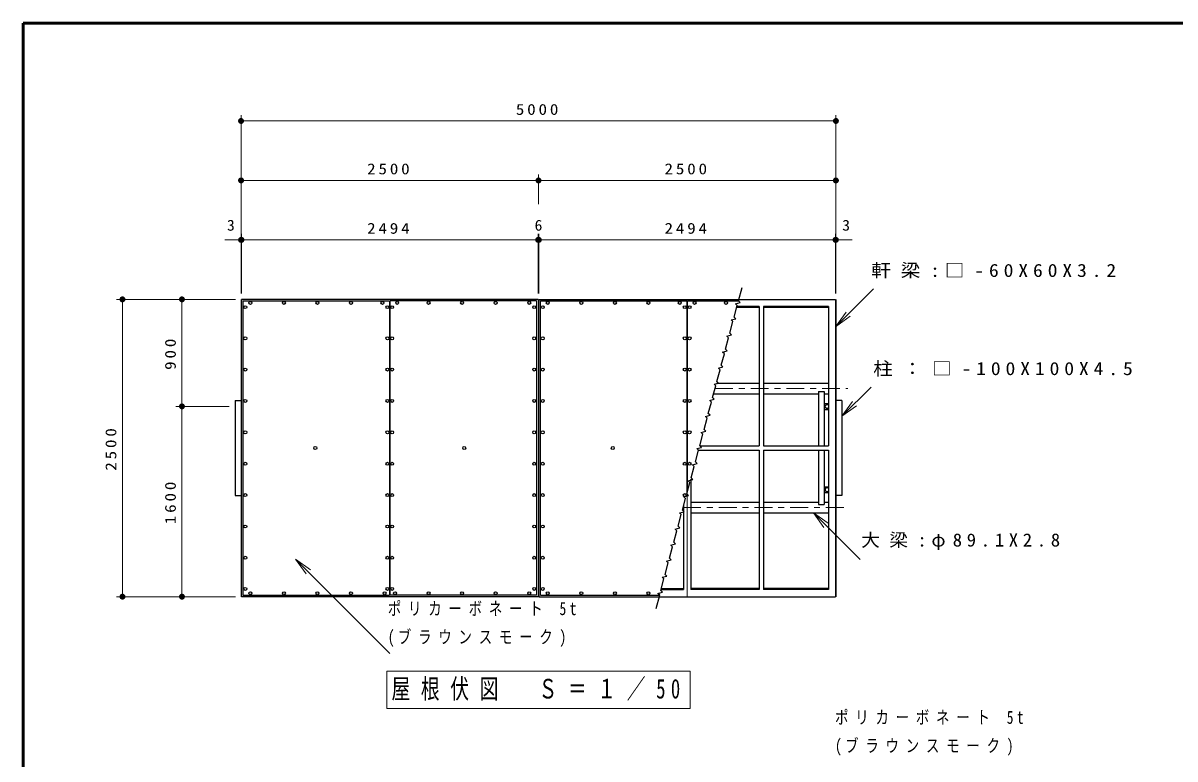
# Model space of a CAD drawing. Units: millimetres on the paper, with parts at other scales. Extents: x -365 to 0, y -5 to 257.
# Drawn here: x -365 to -171.3, y 133.2 to 257 of the extents above; entities that cross this region are included whole.
import ezdxf
from ezdxf.enums import TextEntityAlignment as Align

# ---------------------------------------------------------------- set-up
doc = ezdxf.new("R2010")
doc.units = ezdxf.units.MM
doc.linetypes.add('USER2', pattern=[6, 3, -1, 1, -1])
doc.layers.add('LY_1', color=7, linetype='Continuous', lineweight=25)
doc.layers.add('LY_3', color=7, linetype='Continuous', lineweight=13)
doc.styles.add('ＭＳ ゴシック', font='')
doc.styles.get('ＭＳ ゴシック').set_extended_font_data('MS Gothic')

# ---------------------------------------------------------------- blocks, each defined once
blk = doc.blocks.new('open_arrow')
at = {"color": 0, "linetype": 'Continuous', "lineweight": -2}
blk.add_lwpolyline([(7.5, 1.25), (0, 0), (7.5, -1.25)], dxfattribs=at)
blk = doc.blocks.new('filled_dot')
at = {"color": 0, "linetype": 'Continuous', "lineweight": -2, "const_width": 1.25}
blk.add_lwpolyline([(-0.625, 0, 1), (0.625, 0, 1)], format="xyb", close=True, dxfattribs=at)

msp = doc.modelspace()

# ---------------------------------------------------------------- linework, layer by layer
at = {"layer": 'LY_1', "lineweight": 13}
for p, q in [((-328.345, 211.528), (-328.345, 241.528)), ((-328.345, 240.528), (-228.345, 240.528)), ((-228.345, 211.528), (-228.345, 241.528)), ((-328.345, 230.528), (-278.345, 230.528)), ((-278.345, 226.528), (-278.345, 231.528)), ((-278.345, 230.528), (-228.345, 230.528)), ((-328.285, 211.528), (-328.285, 221.528)), ((-278.405, 211.528), (-278.405, 221.528)), ((-278.285, 211.528), (-278.285, 221.528)), ((-228.405, 211.528), (-228.405, 221.528)), ((-331.061, 220.528), (-328.285, 220.528)), ((-328.285, 220.528), (-278.405, 220.528)), ((-278.405, 220.528), (-278.285, 220.528)), ((-278.285, 220.528), (-228.405, 220.528)), ((-228.405, 220.528), (-225.633, 220.528)), ((-228.405, 205.917), (-222.041, 212.281)), ((-329.285, 210.528), (-349.285, 210.528)), ((-348.285, 160.528), (-348.285, 210.528)), ((-338.285, 192.528), (-338.285, 210.528)), ((-327.985, 210.259), (-327.985, 160.796)), ((-303.395, 210.259), (-303.395, 160.796)), ((-303.295, 210.259), (-303.295, 160.796)), ((-278.705, 210.259), (-278.705, 160.796)), ((-277.985, 210.259), (-277.985, 160.796)), ((-253.395, 210.259), (-253.395, 177.877)), ((-253.295, 210.259), (-253.295, 178.25)), ((-227.345, 190.867), (-222.443, 195.77)), ((-330.345, 192.528), (-339.285, 192.528)), ((-338.285, 160.528), (-338.285, 192.528)), ((-232.126, 174.637), (-224.254, 166.765)), ((-319.168, 166.825), (-303.309, 150.966)), ((-329.285, 160.528), (-349.285, 160.528)), ((-252.845, 148.011), (-303.845, 148.011)), ((-303.845, 148.011), (-303.845, 141.711)), ((-252.845, 141.711), (-252.845, 148.011)), ((-303.845, 141.711), (-252.845, 141.711))]:
    msp.add_line(p, q, dxfattribs=at)
at = {"layer": 'LY_1'}
for p, q in [((-328.345, 210.528), (-328.345, 160.528)), ((-328.285, 210.528), (-328.285, 160.528)), ((-278.405, 210.528), (-328.285, 210.528)), ((-327.985, 210.259), (-303.395, 210.259)), ((-278.705, 210.259), (-303.295, 210.259)), ((-278.405, 210.528), (-278.405, 160.528)), ((-278.285, 210.528), (-278.285, 160.528)), ((-278.285, 210.528), (-228.405, 210.528)), ((-277.985, 210.259), (-253.395, 210.259)), ((-253.295, 210.259), (-244.718, 210.259)), ((-241.255, 209.342), (-241.255, 185.908)), ((-240.495, 209.342), (-240.495, 185.908)), ((-228.405, 210.528), (-228.405, 160.528)), ((-228.345, 210.528), (-228.345, 160.528)), ((-329.345, 193.528), (-329.345, 177.528)), ((-329.345, 193.528), (-328.345, 193.528)), ((-227.345, 193.528), (-228.345, 193.528)), ((-227.345, 193.528), (-227.345, 177.528)), ((-251.447, 185.148), (-241.255, 185.148)), ((-251.243, 185.908), (-241.255, 185.908)), ((-241.255, 185.148), (-241.255, 161.714)), ((-240.495, 185.908), (-229.605, 185.908)), ((-240.495, 185.148), (-240.495, 161.714)), ((-240.495, 185.148), (-229.605, 185.148)), ((-329.345, 177.528), (-328.345, 177.528)), ((-227.345, 177.528), (-228.345, 177.528)), ((-327.985, 160.796), (-303.395, 160.796)), ((-278.705, 160.796), (-303.295, 160.796)), ((-277.985, 160.796), (-257.972, 160.796)), ((-278.405, 160.528), (-328.285, 160.528)), ((-278.285, 160.528), (-228.405, 160.528))]:
    msp.add_line(p, q, dxfattribs=at)
at = {"layer": 'LY_1', "color": 1}
for p, q in [((-241.255, 209.155), (-245.014, 209.155)), ((-241.255, 209.342), (-244.964, 209.342)), ((-229.605, 209.342), (-240.495, 209.342)), ((-229.605, 209.155), (-240.495, 209.155)), ((-229.605, 209.342), (-229.605, 185.908)), ((-248.427, 196.419), (-241.255, 196.419)), ((-240.495, 196.419), (-229.605, 196.419)), ((-248.904, 194.637), (-241.255, 194.637)), ((-240.495, 194.637), (-231.245, 194.637)), ((-231.245, 195.047), (-230.345, 195.047)), ((-231.245, 195.047), (-231.245, 185.908)), ((-230.345, 195.047), (-230.345, 185.908)), ((-230.345, 194.637), (-229.605, 194.637)), ((-230.345, 193.028), (-229.605, 193.028)), ((-230.345, 192.028), (-229.605, 192.028)), ((-231.245, 185.148), (-231.245, 176.009)), ((-230.345, 185.148), (-230.345, 176.009)), ((-229.605, 185.148), (-229.605, 161.714)), ((-252.745, 180.303), (-252.745, 161.714)), ((-230.345, 179.028), (-229.605, 179.028)), ((-252.745, 176.419), (-241.255, 176.419)), ((-240.495, 176.419), (-231.245, 176.419)), ((-230.345, 178.028), (-229.605, 178.028)), ((-230.345, 176.419), (-229.605, 176.419)), ((-253.945, 175.825), (-253.945, 161.714)), ((-252.745, 174.637), (-241.255, 174.637)), ((-240.495, 174.637), (-229.605, 174.637)), ((-231.245, 176.009), (-230.345, 176.009)), ((-257.726, 161.714), (-253.945, 161.714)), ((-257.676, 161.901), (-253.945, 161.901)), ((-241.255, 161.901), (-252.745, 161.901)), ((-241.255, 161.714), (-252.745, 161.714)), ((-229.605, 161.901), (-240.495, 161.901)), ((-229.605, 161.714), (-240.495, 161.714))]:
    msp.add_line(p, q, dxfattribs=at)
at = {"layer": 'LY_1', "color": 1, "linetype": 'USER2', "lineweight": 13}
for p, q in [((-248.666, 195.528), (-226.345, 195.528)), ((-254.025, 175.528), (-226.345, 175.528))]:
    msp.add_line(p, q, dxfattribs=at)
at = {"layer": 'LY_1', "color": 1, "lineweight": 13}
msp.add_line((-253.345, 178.064), (-253.345, 160.528), dxfattribs=at)
at = {"layer": 'LY_1'}
msp.add_lwpolyline([(-258.58, 158.528), (-257.971, 160.8), (-258.254, 161.083), (-257.481, 161.29), (-257.764, 161.573), (-257.246, 163.505), (-257.529, 163.788), (-256.756, 163.995), (-257.039, 164.277), (-256.521, 166.209), (-256.804, 166.492), (-256.032, 166.699), (-256.314, 166.982), (-255.797, 168.914), (-256.08, 169.197), (-255.307, 169.404), (-255.59, 169.687), (-255.072, 171.619), (-255.355, 171.901), (-254.582, 172.108), (-254.865, 172.391), (-254.347, 174.323), (-254.63, 174.606), (-253.857, 174.813), (-254.14, 175.096), (-253.623, 177.028), (-253.906, 177.311), (-253.133, 177.518), (-253.416, 177.8), (-252.898, 179.732), (-253.181, 180.015), (-252.408, 180.222), (-252.691, 180.505), (-252.173, 182.437), (-252.456, 182.72), (-251.683, 182.927), (-251.966, 183.21), (-251.449, 185.141), (-251.731, 185.424), (-250.959, 185.631), (-251.242, 185.914), (-250.724, 187.846), (-251.007, 188.129), (-250.234, 188.336), (-250.517, 188.619), (-249.999, 190.551), (-250.282, 190.834), (-249.509, 191.041), (-249.792, 191.323), (-249.275, 193.255), (-249.557, 193.538), (-248.785, 193.745), (-249.067, 194.028), (-248.55, 195.96), (-248.833, 196.243), (-248.06, 196.45), (-248.343, 196.733), (-247.825, 198.664), (-248.108, 198.947), (-247.335, 199.154), (-247.618, 199.437), (-247.1, 201.369), (-247.383, 201.652), (-246.611, 201.859), (-246.893, 202.142), (-246.376, 204.074), (-246.659, 204.356), (-245.886, 204.564), (-246.169, 204.846), (-245.651, 206.778), (-245.934, 207.061), (-245.161, 207.268), (-245.444, 207.551), (-244.926, 209.483), (-245.209, 209.766), (-244.436, 209.973), (-244.719, 210.256), (-244.11, 212.528)], dxfattribs=at)
for centre in [(-315.865, 185.528), (-290.825, 185.528), (-265.865, 185.528)]:
    msp.add_circle(centre, 0.25, dxfattribs=at)
at = {"layer": 'LY_1', "color": 1}
for centre, start, end in [((-229.845, 192.528), 36.87223, 323.12773), ((-229.845, 178.528), 36.87217, 323.12767)]:
    msp.add_arc(centre, 0.3, start, end, dxfattribs=at)
at = {"layer": 'LY_1'}
for centre, major_axis, ratio in [((-327.635, 209.22), (0.25, 0), 0.989116), ((-326.785, 209.933), (-0.25, 0), 0.988393), ((-321.145, 209.933), (-0.25, 0), 0.988464), ((-315.505, 209.933), (-0.25, 0), 0.988464), ((-309.865, 209.933), (-0.25, 0), 0.988448), ((-304.585, 209.933), (-0.25, 0), 0.988377), ((-303.745, 209.22), (-0.25, 0), 0.989132), ((-302.945, 209.22), (0.25, 0), 0.989132), ((-302.105, 209.933), (0.25, 0), 0.988393), ((-296.825, 209.933), (0.25, 0), 0.988464), ((-291.185, 209.933), (0.25, 0), 0.988456), ((-285.545, 209.933), (0.25, 0), 0.988456), ((-279.905, 209.933), (0.25, 0), 0.988381), ((-279.055, 209.22), (-0.25, 0), 0.989124), ((-277.635, 209.22), (0.25, 0), 0.989124), ((-276.785, 209.933), (-0.25, 0), 0.988393), ((-271.145, 209.933), (-0.25, 0), 0.988456), ((-265.505, 209.933), (-0.25, 0), 0.988456), ((-259.865, 209.933), (-0.25, 0), 0.988456), ((-254.585, 209.933), (-0.25, 0), 0.988393), ((-253.745, 209.22), (-0.25, 0), 0.989124), ((-252.945, 209.22), (0.25, 0), 0.989128), ((-252.105, 209.933), (0.25, 0), 0.988389), ((-246.825, 209.933), (0.25, 0), 0.988456), ((-327.635, 203.981), (0.25, 0), 0.9934), ((-303.745, 203.981), (-0.25, 0), 0.993416), ((-302.945, 203.981), (0.25, 0), 0.993416), ((-279.055, 203.981), (-0.25, 0), 0.993408), ((-277.635, 203.981), (0.25, 0), 0.993408), ((-253.745, 203.981), (-0.25, 0), 0.993408), ((-252.945, 203.981), (0.25, 0), 0.993412), ((-327.635, 198.723), (-0.25, 0), 0.996624), ((-303.745, 198.723), (0.25, 0), 0.99664), ((-302.945, 198.723), (-0.25, 0), 0.99664), ((-279.055, 198.723), (0.25, 0), 0.996632), ((-277.635, 198.723), (-0.25, 0), 0.996632), ((-253.745, 198.723), (0.25, 0), 0.996632), ((-252.945, 198.723), (-0.25, 0), 0.996636), ((-327.635, 193.451), (0.25, 0), 0.998784), ((-303.745, 193.451), (-0.25, 0), 0.9988), ((-302.945, 193.451), (0.25, 0), 0.9988), ((-279.055, 193.451), (-0.25, 0), 0.998792), ((-277.635, 193.451), (0.25, 0), 0.998792), ((-253.745, 193.451), (-0.25, 0), 0.998792), ((-252.945, 193.451), (0.25, 0), 0.998796), ((-327.635, 188.17), (0.25, 0), 0.99988), ((-303.745, 188.17), (-0.25, 0), 0.999896), ((-302.945, 188.17), (0.25, 0), 0.999896), ((-279.055, 188.17), (-0.25, 0), 0.999888), ((-277.635, 188.17), (0.25, 0), 0.999888), ((-253.745, 188.17), (-0.25, 0), 0.999888), ((-252.945, 188.17), (0.25, 0), 0.999892), ((-327.635, 182.886), (0.25, 0), 0.99988), ((-303.745, 182.886), (-0.25, 0), 0.999896), ((-302.945, 182.886), (0.25, 0), 0.999896), ((-279.055, 182.886), (-0.25, 0), 0.999888), ((-277.635, 182.886), (0.25, 0), 0.999888), ((-253.745, 182.886), (-0.25, 0), 0.999888), ((-252.945, 182.886), (0.25, 0), 0.999892), ((-327.635, 177.605), (0.25, 0), 0.998784), ((-303.745, 177.605), (-0.25, 0), 0.9988), ((-302.945, 177.605), (0.25, 0), 0.9988), ((-279.055, 177.605), (-0.25, 0), 0.998792), ((-277.635, 177.605), (0.25, 0), 0.998792), ((-253.745, 177.605), (-0.25, 0), 0.998792), ((-327.635, 172.332), (-0.25, 0), 0.99662), ((-303.745, 172.332), (0.25, 0), 0.996636), ((-302.945, 172.332), (-0.25, 0), 0.996636), ((-279.055, 172.332), (0.25, 0), 0.996628), ((-277.635, 172.332), (-0.25, 0), 0.996628), ((-327.635, 167.074), (0.25, 0), 0.9934), ((-303.745, 167.074), (-0.25, 0), 0.993416), ((-302.945, 167.074), (0.25, 0), 0.993416), ((-279.055, 167.074), (-0.25, 0), 0.993408), ((-277.635, 167.074), (0.25, 0), 0.993408), ((-327.635, 161.836), (0.25, 0), 0.989112), ((-326.785, 161.123), (-0.25, 0), 0.988397), ((-321.145, 161.123), (-0.25, 0), 0.988472), ((-315.505, 161.123), (-0.25, 0), 0.988472), ((-309.865, 161.123), (-0.25, 0), 0.988456), ((-304.225, 161.123), (-0.25, 0), 0.988456), ((-303.745, 161.836), (-0.25, 0), 0.989128), ((-302.945, 161.836), (0.25, 0), 0.989128), ((-302.465, 161.123), (0.25, 0), 0.988472), ((-296.825, 161.123), (0.25, 0), 0.988472), ((-291.185, 161.123), (0.25, 0), 0.988464), ((-285.545, 161.123), (0.25, 0), 0.988464), ((-279.905, 161.123), (0.25, 0), 0.988389), ((-279.055, 161.836), (-0.25, 0), 0.98912), ((-277.635, 161.836), (0.25, 0), 0.98912), ((-276.785, 161.123), (-0.25, 0), 0.988397), ((-271.145, 161.123), (-0.25, 0), 0.988464), ((-265.505, 161.123), (-0.25, 0), 0.988464), ((-259.865, 161.123), (-0.25, 0), 0.988464)]:
    msp.add_ellipse(centre, major_axis=major_axis, ratio=ratio, dxfattribs=at)
at = {"layer": 'LY_3', "lineweight": 50}
for p, q in [((-365, 257), (-365, 0)), ((0, 257), (-365, 257))]:
    msp.add_line(p, q, dxfattribs=at)

# ---------------------------------------------------------------- block references
at = {"layer": 'LY_1', "lineweight": 13, "xscale": 0.4, "yscale": 0.4}
for p in [(-328.345, 240.528), (-328.345, 230.528), (-328.345, 220.528)]:
    msp.add_blockref('filled_dot', p, dxfattribs=at)
for name, p, rotation in [('filled_dot', (-228.345, 240.528), 180), ('filled_dot', (-278.345, 230.528), 180), ('filled_dot', (-228.345, 230.528), 180), ('filled_dot', (-328.285, 220.528), 180), ('filled_dot', (-278.405, 220.528), 180), ('filled_dot', (-278.285, 220.528), 180), ('filled_dot', (-228.405, 220.528), 180), ('filled_dot', (-228.345, 220.528), 180), ('filled_dot', (-348.285, 210.528), 270), ('filled_dot', (-338.285, 210.528), 270), ('open_arrow', (-228.405, 205.917), 45), ('filled_dot', (-338.285, 192.528), 90), ('open_arrow', (-227.345, 190.867), 45), ('open_arrow', (-232.126, 174.637), 315), ('open_arrow', (-319.168, 166.825), 315), ('filled_dot', (-348.285, 160.528), 90), ('filled_dot', (-338.285, 160.528), 90)]:
    msp.add_blockref(name, p, dxfattribs=dict(at, rotation=rotation))

# ---------------------------------------------------------------- texts
at = {"layer": 'LY_1', "style": 'ＭＳ ゴシック', "width": 1.05}
for s, p in [('3', (-330.061, 221.528)), ('6', (-278.345, 221.528)), ('3', (-226.633, 221.528))]:
    msp.add_text(s, height=1.833, dxfattribs=at).set_placement(p, align=Align.BOTTOM_CENTER)
at = {"layer": 'LY_1', "style": 'ＭＳ ゴシック'}
for s, insert, char_height, attachment_point in [('\\T1.33;\\W1.15;5000', (-278.345, 241.528), 1.833, 8), ('\\T1.33;\\W1.15;2500', (-303.345, 231.528), 1.833, 8), ('\\T1.33;\\W1.15;2500', (-253.345, 231.528), 1.833, 8), ('\\T1.33;\\W1.15;2494', (-303.345, 221.528), 1.833, 8), ('\\T1.33;\\W1.15;2494', (-253.345, 221.528), 1.833, 8), ('\\T1.5;\\W1.1;軒梁:□-60X60X3.2', (-222.399, 215.281), 2.199, 4), ('\\T1.5;\\W1.1;柱：□-100X100X4.5', (-222.079, 198.77), 2.199, 4), ('\\T1.5;\\W1.05;大梁:φ89.1X2.8', (-224.094, 169.765), 2.199, 4), ('\\T1.51;\\W0.75;ポリカーボネート\\~5t', (-303.672, 158.466), 2.199, 4), ('\\T1.51;\\W0.75;(ブラウンスモーク)', (-303.672, 153.466), 2.199, 4), ('\\T1.57;\\W0.7;屋根伏図\u3000Ｓ＝１／50', (-278.345, 144.861), 3.299, 5), ('\\T1.51;\\W0.75;ポリカーボネート\\~5t', (-228.485, 140.181), 2.199, 4), ('\\T1.51;\\W0.75;(ブラウンスモーク)', (-228.485, 135.181), 2.199, 4)]:
    msp.add_mtext(s, dxfattribs=dict(at, insert=insert, char_height=char_height, attachment_point=attachment_point))
at = {"layer": 'LY_1', "char_height": 1.833, "attachment_point": 8, "rotation": 90, "style": 'ＭＳ ゴシック'}
for s, insert in [('\\T1.33;\\W1.15;900', (-339.285, 201.528)), ('\\T1.33;\\W1.15;2500', (-349.285, 185.528)), ('\\T1.33;\\W1.15;1600', (-339.285, 176.528))]:
    msp.add_mtext(s, dxfattribs=dict(at, insert=insert))

doc.saveas('drawing.dxf')
